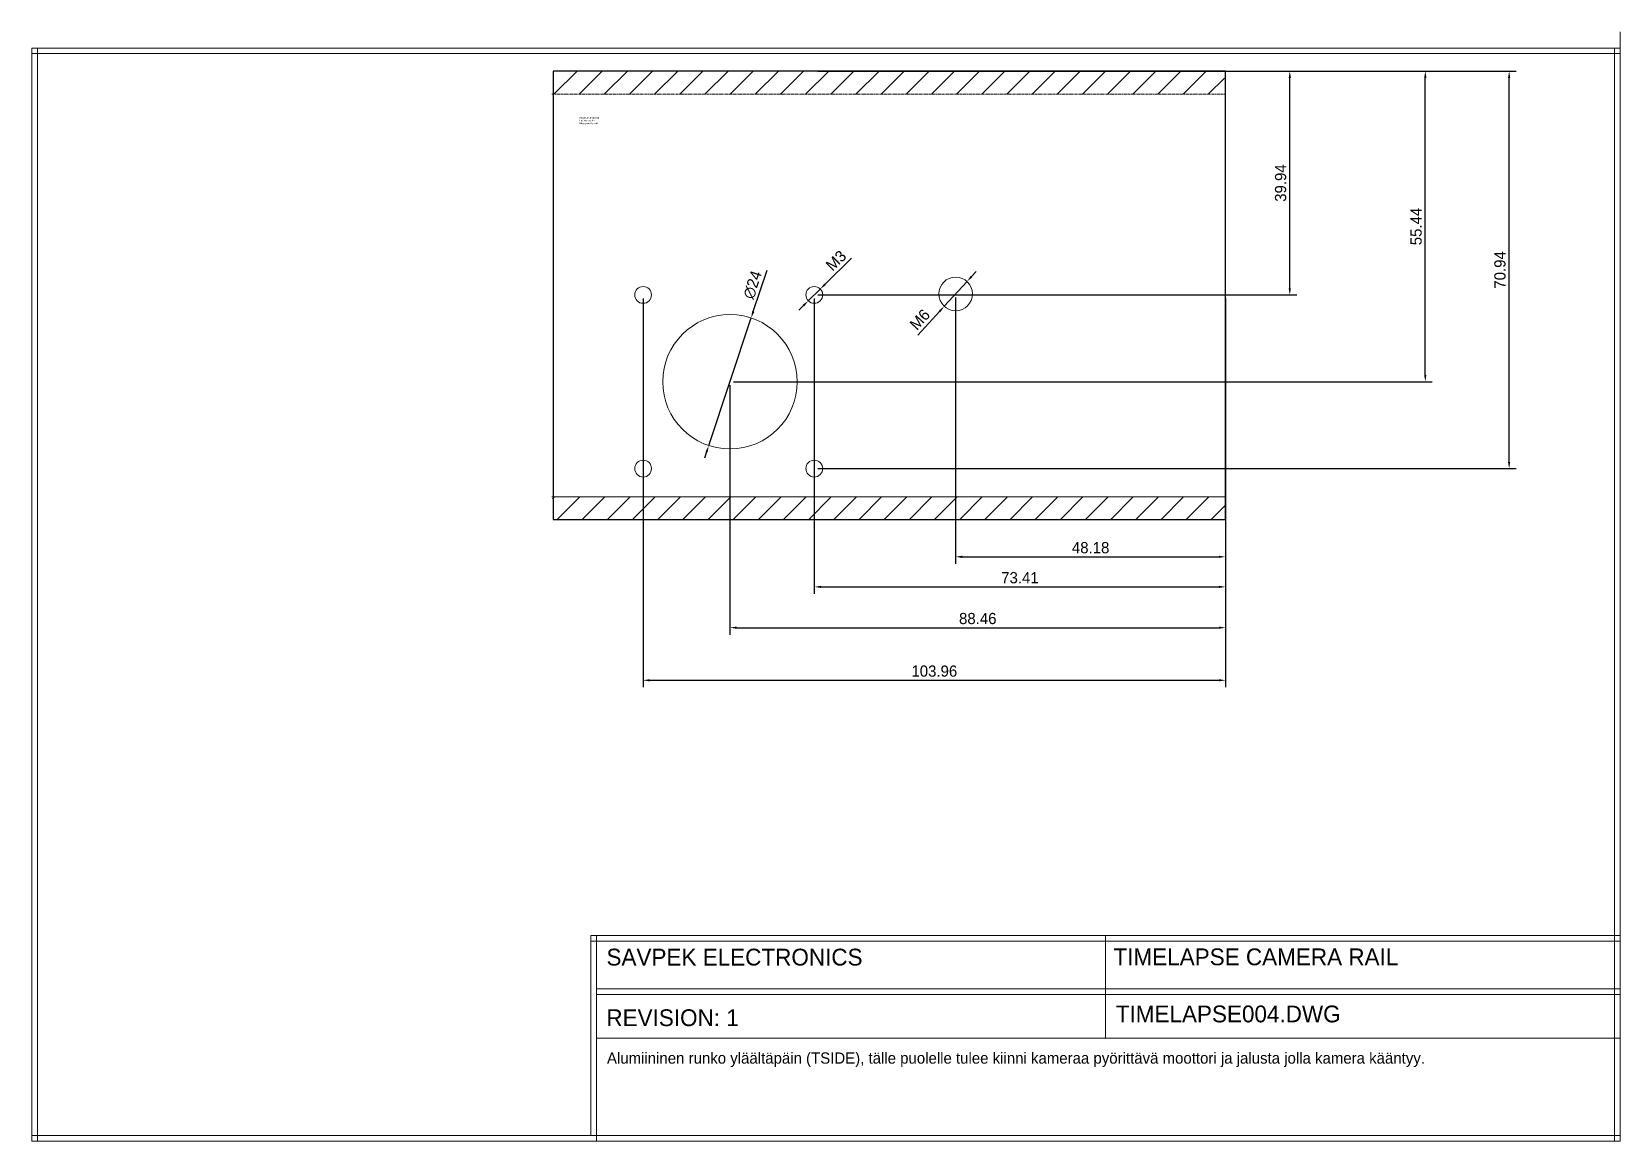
# Paper-space layout 'RUNKO-YLAPUOLI' of a CAD drawing. Header units: millimetres. Extents: x 8 to 1909, y -212 to 205.
# Drawn here: x 7.6 to 291, y 6.7 to 204.7 of the extents above; entities that cross this region are included whole.
import ezdxf

# ---------------------------------------------------------------- set-up
doc = ezdxf.new("R2010")
doc.units = ezdxf.units.MM
doc.linetypes.add('CHAIN', pattern=[0.7087, 0.4724, -0.0591, 0.1181, -0.0591])
doc.layers.add('ATTRIBUUTIT', color=61, linetype='Continuous', plot=False)
doc.layers.add('DIMENSIONS', color=50, linetype='Continuous')
doc.layers.add('RUNKO', color=140, linetype='Continuous')
doc.layers.add('RUNKO-REIKÄ', color=7, linetype='Continuous', true_color=0x39c9ff)
doc.dimstyles.new('SAVPEK_ISOT', dxfattribs={"dimtxt": 2, "dimasz": 1.2, "dimexe": 1.25, "dimexo": 0.625, "dimtad": 1, "dimdsep": 46, "dimtxsty": 'Standard', "dimcen": -2, "dimadec": 0, "dimazin": 0, "dimtfac": 1, "dimtmove": 0, "dimatfit": 3, "dimfxl": 0, "dimarcsym": 0})

# ---------------------------------------------------------------- blocks, each defined once
blk = doc.blocks.new('ALUMIINIPUTKI-80X80-TOPS')
at = {"lineweight": 0}
h = blk.add_hatch(dxfattribs=at)
h.set_pattern_fill('ANSI31', color=256, style=0)
h.set_pattern_definition([(45, (-1229.3503, -256.4846), (-2.245064, 2.245064), [])])
h.paths.add_polyline_path([(-0.22, 0), (-0.22, -4.12), (119.78, -4.12), (119.78, 0)])
h = blk.add_hatch(dxfattribs=at)
h.set_pattern_fill('ANSI31', color=256, style=0)
h.set_pattern_definition([(45, (-1229.2402, -256.4846), (-2.245064, 2.245064), [])])
h.paths.add_polyline_path([(119.89, -75.97), (-0.11, -75.97), (-0.11, -80), (119.89, -80)])
for p, q in [((120, 0), (0, 0)), ((0, 0), (0, -80)), ((120, -80), (120, 0)), ((0, -80), (120, -80))]:
    blk.add_line(p, q)
at = {"linetype": 'CHAIN', "lineweight": 0}
blk.add_line((-0.22, -4.12), (119.78, -4.12), dxfattribs=at)
at = {"lineweight": 0}
for p, q in [((-0.22, -75.97), (119.78, -75.97)), ((115, -75.97), (114, -75.97)), ((115, -75.97), (116, -75.97)), ((36.43, -80), (33.93, -80)), ((36.43, -80), (38.93, -80)), ((60, -80), (40, -80)), ((60, -80), (80, -80)), ((83.57, -80), (81.07, -80)), ((83.57, -80), (86.07, -80))]:
    blk.add_line(p, q, dxfattribs=at)
at = {"layer": 'RUNKO-REIKÄ', "lineweight": 0}
for centre, radius in [((71.82, -39.76), 3), ((16.04, -39.94), 1.5), ((46.59, -39.94), 1.5), ((31.54, -55.44), 12), ((16.04, -70.94), 1.5), ((46.59, -70.94), 1.5)]:
    blk.add_circle(centre, radius, dxfattribs=at)
at = {"layer": 'ATTRIBUUTIT', "lineweight": 0, "flags": 8}
for tag, p in [('_TYYPPI', (4.71, -8.48)), ('_KUVAUS', (4.71, -8.98)), ('_NOTES', (4.71, -9.46)), ('_NOTES_RIVI2', (4.71, -9.93)), ('_NOTES_RIVI3', (4.71, -10.4))]:
    blk.add_attdef(tag, p, '', height=0.3, dxfattribs=at)
blk = doc.blocks.new('*D715')
at = {"layer": 'Defpoints', "color": 0, "lineweight": -3}
for p in [(135.93, 153.61), (128.36, 130.83)]:
    blk.add_point(p, dxfattribs=at)
at = {"layer": 'DIMENSIONS', "color": 0, "lineweight": -2}
for p, q in [((136.3, 154.75), (138.76, 162.13)), ((128.36, 130.83), (135.93, 153.61)), ((127.98, 129.69), (127.6, 128.56))]:
    blk.add_line(p, q, dxfattribs=at)
for points in [[(136.49, 154.68), (136.11, 154.81), (135.93, 153.61)], [(127.79, 129.76), (128.17, 129.63), (128.36, 130.83)]]:
    blk.add_solid(points, dxfattribs=at)
at = {"layer": 'DIMENSIONS', "color": 0, "lineweight": -2, "insert": (136.18, 159.52), "char_height": 2, "attachment_point": 5, "rotation": 71.6189}
blk.add_mtext('∅24', dxfattribs=at)
blk = doc.blocks.new('*D716')
at = {"layer": 'Defpoints', "color": 0, "lineweight": -3}
for p in [(148.26, 158.77), (146.12, 156.67)]:
    blk.add_point(p, dxfattribs=at)
at = {"layer": 'DIMENSIONS', "color": 0, "lineweight": -2}
for p, q in [((149.11, 159.62), (153.86, 164.3)), ((146.12, 156.67), (148.26, 158.77)), ((145.27, 155.82), (144.42, 154.98))]:
    blk.add_line(p, q, dxfattribs=at)
for points in [[(149.25, 159.47), (148.97, 159.76), (148.26, 158.77)], [(145.13, 155.97), (145.41, 155.68), (146.12, 156.67)]]:
    blk.add_solid(points, dxfattribs=at)
at = {"layer": 'DIMENSIONS', "color": 0, "lineweight": -2, "insert": (151.09, 163.85), "char_height": 2, "attachment_point": 5, "rotation": 44.6111}
blk.add_mtext('M3', dxfattribs=at)
blk = doc.blocks.new('*D717')
at = {"layer": 'Defpoints', "color": 0, "lineweight": -3}
for p in [(174.45, 160.12), (170.39, 155.69)]:
    blk.add_point(p, dxfattribs=at)
at = {"layer": 'DIMENSIONS', "color": 0, "lineweight": -2}
for p, q in [((175.26, 161), (176.07, 161.89)), ((174.45, 160.12), (170.39, 155.69)), ((169.58, 154.81), (165.68, 150.54))]:
    blk.add_line(p, q, dxfattribs=at)
for points in [[(175.41, 160.87), (175.11, 161.14), (174.45, 160.12)], [(169.44, 154.94), (169.73, 154.67), (170.39, 155.69)]]:
    blk.add_solid(points, dxfattribs=at)
at = {"layer": 'DIMENSIONS', "color": 0, "lineweight": -2, "insert": (166.03, 153.33), "char_height": 2, "attachment_point": 5, "rotation": 47.5052}
blk.add_mtext('M6', dxfattribs=at)
blk = doc.blocks.new('*D879')
at = {"layer": 'Defpoints', "color": 0, "lineweight": -3}
for p in [(220.6, 197.66), (256.23, 197.66), (132.14, 142.22)]:
    blk.add_point(p, dxfattribs=at)
at = {"layer": 'DIMENSIONS', "color": 0, "lineweight": -2}
for p, q in [((221.23, 197.66), (257.48, 197.66)), ((256.23, 143.42), (256.23, 196.46)), ((132.77, 142.22), (257.48, 142.22))]:
    blk.add_line(p, q, dxfattribs=at)
for points in [[(256.03, 196.46), (256.43, 196.46), (256.23, 197.66)], [(256.43, 143.42), (256.03, 143.42), (256.23, 142.22)]]:
    blk.add_solid(points, dxfattribs=at)
at = {"layer": 'DIMENSIONS', "color": 0, "lineweight": -2, "insert": (254.6, 169.94), "char_height": 2, "attachment_point": 5, "rotation": 90}
blk.add_mtext('55.44', dxfattribs=at)
blk = doc.blocks.new('*D880')
at = {"layer": 'Defpoints', "color": 0, "lineweight": -3}
for p in [(220.6, 197.66), (232.05, 197.66), (147.19, 157.72)]:
    blk.add_point(p, dxfattribs=at)
at = {"layer": 'DIMENSIONS', "color": 0, "lineweight": -2}
for p, q in [((221.23, 197.66), (233.3, 197.66)), ((232.05, 158.92), (232.05, 196.46)), ((147.82, 157.72), (233.3, 157.72))]:
    blk.add_line(p, q, dxfattribs=at)
for points in [[(231.85, 196.46), (232.25, 196.46), (232.05, 197.66)], [(232.25, 158.92), (231.85, 158.92), (232.05, 157.72)]]:
    blk.add_solid(points, dxfattribs=at)
at = {"layer": 'DIMENSIONS', "color": 0, "lineweight": -2, "insert": (230.42, 177.69), "char_height": 2, "attachment_point": 5, "rotation": 90}
blk.add_mtext('39.94', dxfattribs=at)
blk = doc.blocks.new('*D881')
at = {"layer": 'Defpoints', "color": 0, "lineweight": -3}
for p in [(172.42, 157.9), (220.6, 157.72), (220.6, 110.98)]:
    blk.add_point(p, dxfattribs=at)
at = {"layer": 'DIMENSIONS', "color": 0, "lineweight": -2}
for p, q in [((172.42, 157.28), (172.42, 109.73)), ((220.6, 157.1), (220.6, 109.73)), ((173.62, 110.98), (219.4, 110.98))]:
    blk.add_line(p, q, dxfattribs=at)
for points in [[(173.62, 110.78), (173.62, 111.18), (172.42, 110.98)], [(219.4, 111.18), (219.4, 110.78), (220.6, 110.98)]]:
    blk.add_solid(points, dxfattribs=at)
at = {"layer": 'DIMENSIONS', "color": 0, "lineweight": -2, "insert": (196.51, 112.6), "char_height": 2, "attachment_point": 5}
blk.add_mtext('48.18', dxfattribs=at)
blk = doc.blocks.new('*D883')
at = {"layer": 'Defpoints', "color": 0, "lineweight": -3}
for p in [(147.19, 157.72), (220.6, 157.72), (220.6, 105.61)]:
    blk.add_point(p, dxfattribs=at)
at = {"layer": 'DIMENSIONS', "color": 0, "lineweight": -2}
for p, q in [((147.19, 157.1), (147.19, 104.36)), ((220.6, 157.1), (220.6, 104.36)), ((148.39, 105.61), (219.4, 105.61))]:
    blk.add_line(p, q, dxfattribs=at)
for points in [[(148.39, 105.41), (148.39, 105.81), (147.19, 105.61)], [(219.4, 105.81), (219.4, 105.41), (220.6, 105.61)]]:
    blk.add_solid(points, dxfattribs=at)
at = {"layer": 'DIMENSIONS', "color": 0, "lineweight": -2, "insert": (183.9, 107.24), "char_height": 2, "attachment_point": 5}
blk.add_mtext('73.41', dxfattribs=at)
blk = doc.blocks.new('*D884')
at = {"layer": 'Defpoints', "color": 0, "lineweight": -3}
for p in [(132.14, 142.22), (220.6, 142.22), (220.6, 98.33)]:
    blk.add_point(p, dxfattribs=at)
at = {"layer": 'DIMENSIONS', "color": 0, "lineweight": -2}
for p, q in [((132.14, 141.6), (132.14, 97.08)), ((220.6, 141.6), (220.6, 97.08)), ((133.34, 98.33), (219.4, 98.33))]:
    blk.add_line(p, q, dxfattribs=at)
for points in [[(133.34, 98.13), (133.34, 98.53), (132.14, 98.33)], [(219.4, 98.53), (219.4, 98.13), (220.6, 98.33)]]:
    blk.add_solid(points, dxfattribs=at)
at = {"layer": 'DIMENSIONS', "color": 0, "lineweight": -2, "insert": (176.37, 99.95), "char_height": 2, "attachment_point": 5}
blk.add_mtext('88.46', dxfattribs=at)
blk = doc.blocks.new('*D885')
at = {"layer": 'Defpoints', "color": 0, "lineweight": -3}
for p in [(116.64, 157.72), (220.6, 157.72), (220.6, 88.94)]:
    blk.add_point(p, dxfattribs=at)
at = {"layer": 'DIMENSIONS', "color": 0, "lineweight": -2}
for p, q in [((116.64, 157.1), (116.64, 87.69)), ((220.6, 157.1), (220.6, 87.69)), ((117.84, 88.94), (219.4, 88.94))]:
    blk.add_line(p, q, dxfattribs=at)
for points in [[(117.84, 88.74), (117.84, 89.14), (116.64, 88.94)], [(219.4, 89.14), (219.4, 88.74), (220.6, 88.94)]]:
    blk.add_solid(points, dxfattribs=at)
at = {"layer": 'DIMENSIONS', "color": 0, "lineweight": -2, "insert": (168.62, 90.57), "char_height": 2, "attachment_point": 5}
blk.add_mtext('103.96', dxfattribs=at)
blk = doc.blocks.new('*D886')
at = {"layer": 'Defpoints', "color": 0, "lineweight": -3}
for p in [(147.19, 197.66), (271.19, 197.66), (147.19, 126.72)]:
    blk.add_point(p, dxfattribs=at)
at = {"layer": 'DIMENSIONS', "color": 0, "lineweight": -2}
for p, q in [((147.82, 197.66), (272.44, 197.66)), ((271.19, 127.92), (271.19, 196.46)), ((147.82, 126.72), (272.44, 126.72))]:
    blk.add_line(p, q, dxfattribs=at)
for points in [[(270.99, 196.46), (271.39, 196.46), (271.19, 197.66)], [(271.39, 127.92), (270.99, 127.92), (271.19, 126.72)]]:
    blk.add_solid(points, dxfattribs=at)
at = {"layer": 'DIMENSIONS', "color": 0, "lineweight": -2, "insert": (269.56, 162.19), "char_height": 2, "attachment_point": 5, "rotation": 90}
blk.add_mtext('70.94', dxfattribs=at)

psp = doc.layouts.new('RUNKO-YLAPUOLI')

# ---------------------------------------------------------------- linework, layer by layer
at = {"layer": 'DIMENSIONS', "lineweight": 0}
for p, q in [((291.019, 6.664), (291.019, 204.696)), ((7.551, 201.789), (7.551, 6.664)), ((7.551, 201.789), (290.251, 201.789)), ((7.551, 201.789), (8.551, 201.789)), ((7.551, 201.789), (7.551, 200.789)), ((8.551, 201.789), (8.551, 6.664)), ((290.019, 6.664), (290.019, 201.789)), ((290.251, 201.789), (291.019, 201.789)), ((7.551, 200.789), (291.019, 200.789)), ((291.019, 43.402), (107.318, 43.402)), ((107.318, 43.402), (107.318, 7.664)), ((107.318, 43.402), (108.318, 43.402)), ((108.318, 43.402), (108.318, 6.664)), ((199.168, 43.402), (199.168, 25.033)), ((291.019, 43.402), (291.019, 42.402)), ((291.019, 42.402), (107.318, 42.402)), ((108.318, 33.877), (291.019, 33.877)), ((108.318, 33.877), (108.318, 32.877)), ((108.318, 32.877), (291.019, 32.877)), ((108.318, 25.033), (291.019, 25.033)), ((7.551, 6.664), (7.551, 7.664)), ((7.551, 7.664), (291.019, 7.664)), ((7.551, 6.664), (291.019, 6.664)), ((291.019, 6.664), (290.019, 6.664))]:
    psp.add_line(p, q, dxfattribs=at)

# ---------------------------------------------------------------- block references
at = {"layer": 'RUNKO', "lineweight": 0}
psp.add_blockref('ALUMIINIPUTKI-80X80-TOPS', (100.605, 197.663), dxfattribs=at).add_auto_attribs({'_TYYPPI': '80x80 Alumiiniputki', '_KUVAUS': 'Laitteen runko.', '_NOTES': 'Musta anodisointi.'})

# ---------------------------------------------------------------- texts
at = {"layer": 'DIMENSIONS', "lineweight": 0, "attachment_point": 1}
for s, insert, char_height, width in [('SAVPEK ELECTRONICS', (110.11, 41.03), 3, 87.5511), ('TIMELAPSE CAMERA RAIL', (200.589, 41.074), 3, 89.43006), ('REVISION: 1', (110.088, 30.211), 3, 87.5511), ('Alumiininen runko yläältäpäin (TSIDE), tälle puolelle tulee kiinni kameraa pyörittävä moottori ja jalusta jolla kamera kääntyy.', (110.197, 22.51), 2, 173.47077)]:
    psp.add_mtext(s, dxfattribs=dict(at, insert=insert, char_height=char_height, width=width))
at = {"layer": 'DIMENSIONS', "lineweight": 0, "insert": (200.997, 30.885), "char_height": 3, "attachment_point": 1}
psp.add_mtext('TIMELAPSE004.DWG', dxfattribs=at)

# ---------------------------------------------------------------- dimensions: what is measured, and where the dimension line sits
at = {"layer": 'DIMENSIONS', "lineweight": 0}
for base, p1, p2, picture, middle in [((256.227, 197.663), (132.141, 142.221), (220.605, 197.663), '*D879', (254.602, 169.942)), ((232.045, 197.663), (147.191, 157.721), (220.605, 197.663), '*D880', (230.42, 177.692)), ((271.189, 197.663), (147.191, 126.721), (147.191, 197.663), '*D886', (269.564, 162.192))]:
    dim = psp.add_linear_dim(base=base, p1=p1, p2=p2, angle=90, dimstyle='SAVPEK_ISOT', dxfattribs=at)
    dim.commit()
    dim.dimension.update_dxf_attribs({"geometry": picture, "text_midpoint": middle})
for p1, p2, text, picture, middle in [((146.124, 156.667), (148.259, 158.774), 'M3', '*D716', (152.227, 162.688)), ((174.447, 160.116), (170.394, 155.692), 'M6', '*D717', (167.225, 152.232))]:
    dim = psp.add_diameter_dim_2p(p1=p1, p2=p2, text=text, dimstyle='SAVPEK_ISOT', dxfattribs=at)
    dim.commit()
    dim.dimension.update_dxf_attribs({"geometry": picture, "text_midpoint": middle, "dimtype": 163})
dim = psp.add_diameter_dim_2p(p1=(128.357, 130.833), p2=(135.925, 153.608), dimstyle='SAVPEK_ISOT', dxfattribs=at)
dim.commit()
dim.dimension.update_dxf_attribs({"geometry": '*D715', "text_midpoint": (137.72, 159.01), "dimtype": 163})
for base, p1, p2, picture, middle in [((220.605, 88.943), (116.641, 157.721), (220.605, 157.721), '*D885', (168.623, 90.568)), ((220.605, 105.612), (147.191, 157.721), (220.605, 157.721), '*D883', (183.898, 107.237)), ((220.605, 110.976), (172.421, 157.904), (220.605, 157.721), '*D881', (196.513, 112.601)), ((220.605, 98.328), (132.141, 142.221), (220.605, 142.221), '*D884', (176.373, 99.953))]:
    dim = psp.add_linear_dim(base=base, p1=p1, p2=p2, dimstyle='SAVPEK_ISOT', dxfattribs=at)
    dim.commit()
    dim.dimension.update_dxf_attribs({"geometry": picture, "text_midpoint": middle})

doc.saveas('drawing.dxf')
